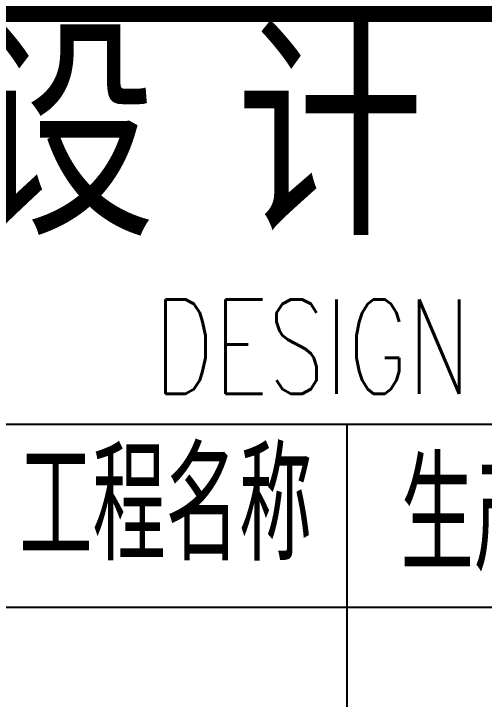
# Model space of a CAD drawing. Extents: x -165130 to 255370, y -346822 to 187778.
# Drawn here: x 198074 to 208368, y -153630 to -138637 of the extents above; entities that cross this region are included whole.
import ezdxf

# ---------------------------------------------------------------- set-up
doc = ezdxf.new("R2010")
doc.units = 0
doc.header["$MEASUREMENT"] = 0
doc.layers.get('0').update_dxf_attribs({"linetype": 'CONTINUOUS'})
doc.layers.add('PUB_TEXT', color=7, linetype='CONTINUOUS')
doc.layers.add('层0', color=253, linetype='CONTINUOUS')
doc.styles.add('_TCH_DIM', font='SIMPLEX', dxfattribs={"bigfont": 'GBCBIG'})
doc.styles.get("Standard").update_dxf_attribs({"font": 'TSSDENG', "height": 3, "bigfont": 'TSSDCHN'})

# ---------------------------------------------------------------- blocks, each defined once
blk = doc.blocks.new('qar5gesfd')
for p, q in [((-2968.1, 158024.2), (-23968.1, 158024.2)), ((-11968.1, 154824.2), (-11968.1, 158024.2)), ((-2968.1, 157224.2), (-23968.1, 157224.2))]:
    blk.add_line(p, q)
at = {"const_width": 80}
blk.add_lwpolyline([(-23968.1, 154824.2), (-23968.1, 159824.2), (-2968.1, 159824.2)], dxfattribs=at)
at = {"layer": 'PUB_TEXT'}
for s, p in [('设', (-13628.5, 158853.3)), ('计', (-12456.6, 158853.3))]:
    blk.add_text(s, height=868.1, dxfattribs=at).set_placement(p)
at = {"layer": 'PUB_TEXT', "style": '_TCH_DIM', "width": 0.705882}
blk.add_text('DESIGN', height=412.25, dxfattribs=at).set_placement((-12813.1, 158158.9))
at = {"layer": 'PUB_TEXT', "width": 0.7}
for s, p in [('工程名称', (-13403.3, 157429.1)), ('生产车间三', (-11734.7, 157385.3))]:
    blk.add_text(s, height=482.27, dxfattribs=at).set_placement(p)

msp = doc.modelspace()

# ---------------------------------------------------------------- block references
at = {"layer": '层0', "xscale": 5, "yscale": 5, "zscale": 5}
msp.add_blockref('qar5gesfd', (265210.681, -937742.598, -625.1), dxfattribs=at)

doc.saveas('drawing.dxf')
